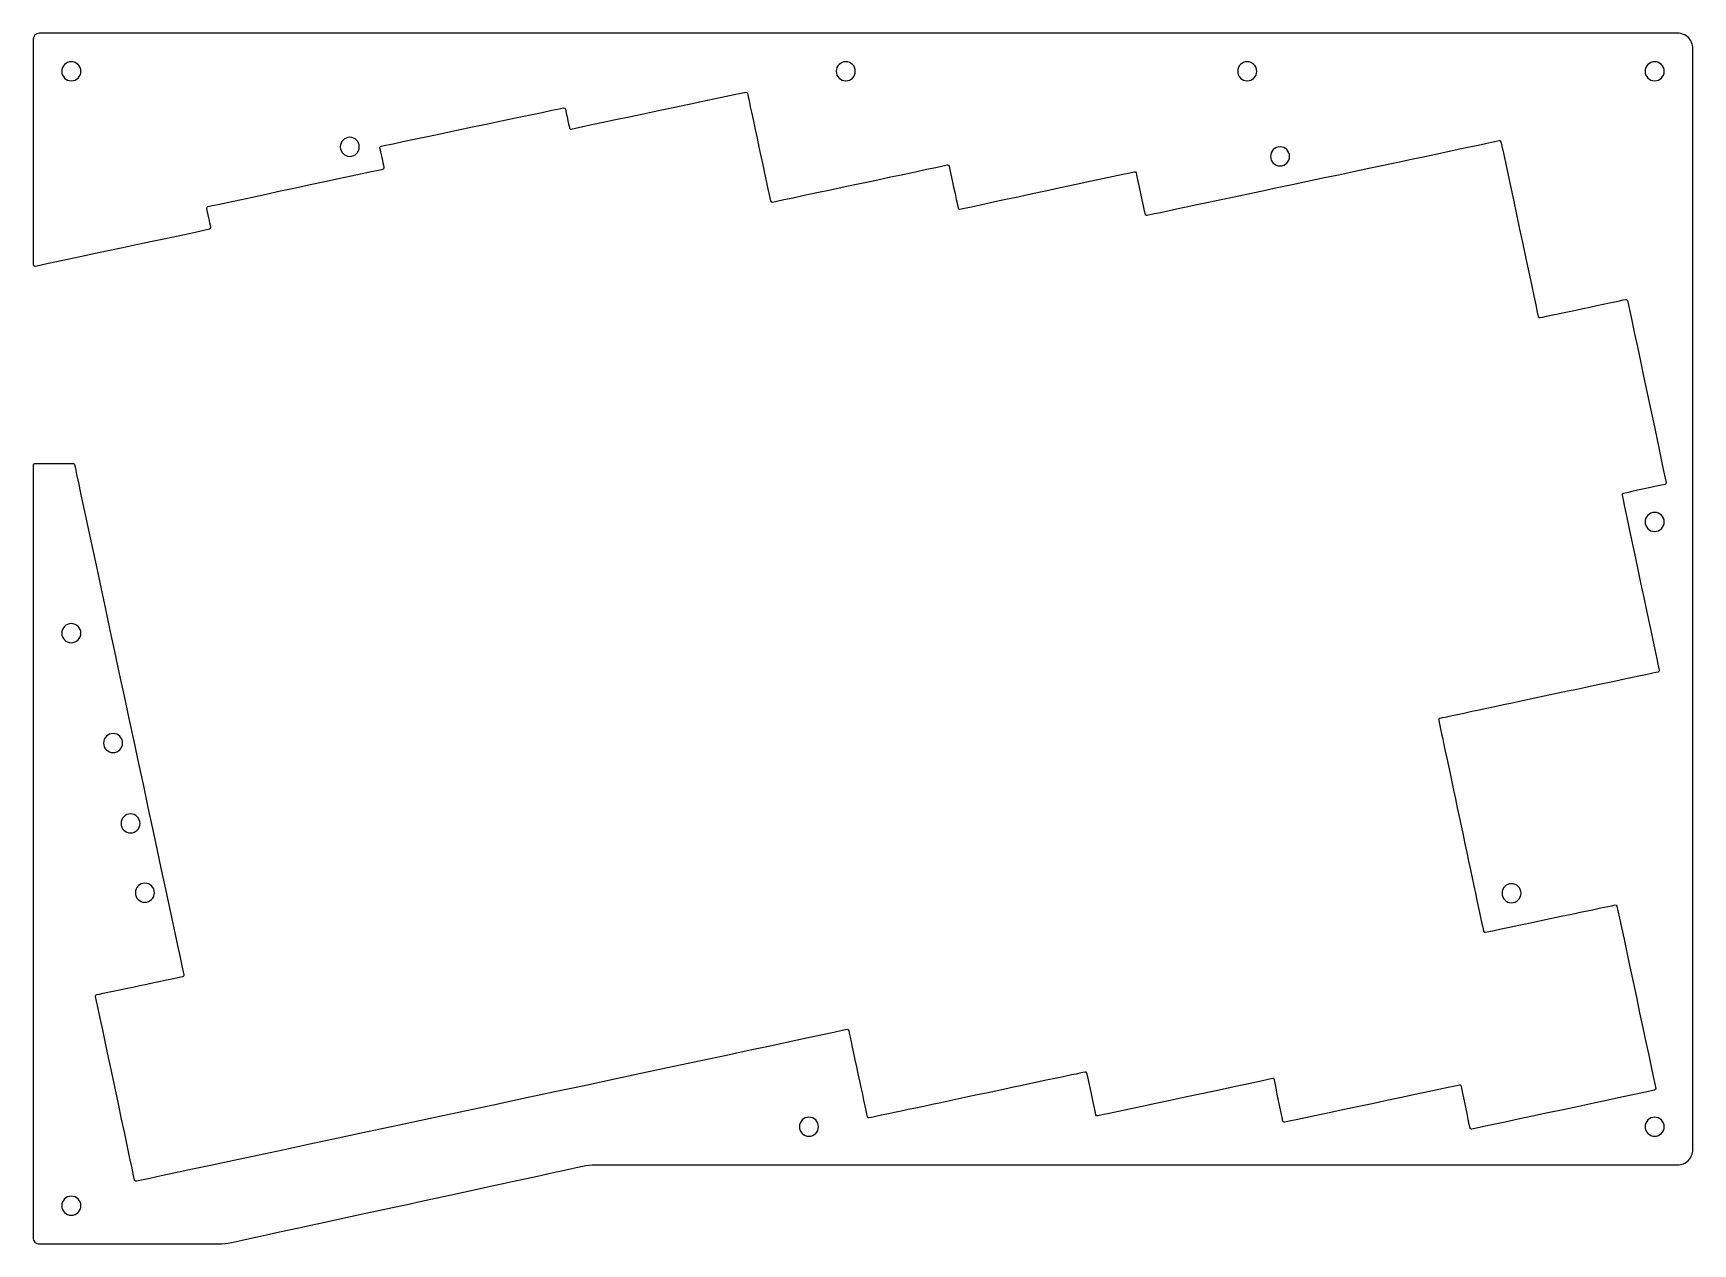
# Model space of a CAD drawing. Extents: x 92 to 266, y 71 to 198.
import ezdxf

# ---------------------------------------------------------------- set-up
doc = ezdxf.new("R2010")
doc.units = 0
doc.layers.get('0').update_dxf_attribs({"linetype": 'CONTINUOUS'})

msp = doc.modelspace()

# ---------------------------------------------------------------- linework, layer by layer
at = {"color": 1}
for points in [[(264.041467, 197.5485), (92.20708, 197.5485), (92.20708, 197.5485)], [(150.539873, 78.83144), (264.041467, 78.83144)]]:
    msp.add_lwpolyline(points, dxfattribs=at)
for points in [[(95.565807, 192.54851)], [(176.7967, 192.54851)], [(218.903127, 192.54851)], [(261.639473, 192.54851)], [(124.773267, 184.624387)], [(222.343133, 183.624389)], [(261.639473, 145.277671)], [(95.565807, 133.607048)], [(99.94392, 122.081713)], [(101.776953, 113.64976)], [(103.28148, 106.381973)], [(246.62638, 106.325247)], [(172.936747, 81.83118)], [(261.639473, 81.83118)], [(95.565807, 73.54824)]]:
    msp.add_lwpolyline(points, close=True, dxfattribs=at)
for points in [[(92.20708, 197.5485), (91.85402, 197.5485), (91.567, 197.261988), (91.567, 196.908505)], [(91.567, 196.908505), (91.567, 193.276813), (91.567, 175.348646), (91.567, 173.26483)], [(265.17346, 197.07987), (264.872893, 197.379929), (264.465647, 197.5485), (264.041467, 197.5485)], [(265.641667, 195.948469), (265.641667, 196.372819), (265.47318, 196.779811), (265.17346, 197.07987)], [(265.641667, 80.43164), (265.641667, 93.5228), (265.641667, 182.857309), (265.641667, 195.948469)], [(95.565807, 194.548506), (95.015473, 194.548506), (94.567587, 194.100535), (94.567587, 193.548677)], [(94.567587, 193.548677), (94.567587, 192.995804), (95.015473, 192.54851), (95.565807, 192.54851)], [(96.567413, 193.548677), (96.567413, 194.100535), (96.11868, 194.548506), (95.565807, 194.548506)], [(95.565807, 192.54851), (96.11868, 192.54851), (96.567413, 192.995804), (96.567413, 193.548677)], [(176.7967, 194.548506), (176.247213, 194.548506), (175.79848, 194.100535), (175.79848, 193.548677)], [(175.79848, 193.548677), (175.79848, 192.995804), (176.247213, 192.54851), (176.7967, 192.54851)], [(177.799153, 193.548677), (177.799153, 194.100535), (177.35042, 194.548506), (176.7967, 194.548506)], [(176.7967, 192.54851), (177.35042, 192.54851), (177.799153, 192.995804), (177.799153, 193.548677)], [(218.903127, 194.548506), (218.35364, 194.548506), (217.904907, 194.100535), (217.904907, 193.548677)], [(217.904907, 193.548677), (217.904907, 192.995804), (218.35364, 192.54851), (218.903127, 192.54851)], [(219.904733, 193.548677), (219.904733, 194.100535), (219.456847, 194.548506), (218.903127, 194.548506)], [(218.903127, 192.54851), (219.456847, 192.54851), (219.904733, 192.995804), (219.904733, 193.548677)], [(261.639473, 194.548506), (261.089987, 194.548506), (260.641253, 194.100535), (260.641253, 193.548677)], [(260.641253, 193.548677), (260.641253, 192.995804), (261.089987, 192.54851), (261.639473, 192.54851)], [(262.641927, 193.548677), (262.641927, 194.100535), (262.193193, 194.548506), (261.639473, 194.548506)], [(261.639473, 192.54851), (262.193193, 192.54851), (262.641927, 192.995804), (262.641927, 193.548677)], [(147.999027, 187.494333), (149.693207, 187.852643), (164.603853, 191.004783), (166.295493, 191.362499)], [(166.295493, 191.362499), (166.381853, 191.380703), (166.46652, 191.325754), (166.485147, 191.239479)], [(166.485147, 191.239479), (166.759467, 189.961351), (168.6306, 181.229423), (168.90492, 179.950703)], [(128.060873, 185.695421), (129.805853, 186.062281), (145.464953, 189.353783), (147.20316, 189.719119)], [(147.20316, 189.719119), (147.28952, 189.737238), (147.374187, 189.681951), (147.392813, 189.595506)], [(147.392813, 189.595506), (147.480867, 189.177083), (147.720473, 188.036454), (147.809373, 187.617862)], [(124.773267, 186.624383), (124.22378, 186.624383), (123.775047, 186.176412), (123.775047, 185.624555)], [(125.774873, 185.624555), (125.774873, 186.176412), (125.32614, 186.624383), (124.773267, 186.624383)], [(147.809373, 187.617862), (147.81784, 187.576375), (147.842393, 187.539969), (147.877953, 187.51677)], [(147.877953, 187.51677), (147.913513, 187.493656), (147.95754, 187.485528), (147.999027, 187.494333)], [(208.373133, 178.447615), (210.880113, 178.978729), (242.82146, 185.745797), (245.331827, 186.277589)], [(245.331827, 186.277589), (245.418187, 186.295877), (245.502853, 186.240759), (245.52148, 186.154483)], [(123.775047, 185.624555), (123.775047, 185.071681), (124.22378, 184.624387), (124.773267, 184.624387)], [(124.773267, 184.624387), (125.32614, 184.624387), (125.774873, 185.071681), (125.774873, 185.624555)], [(127.93726, 185.504667), (127.928793, 185.546323), (127.936413, 185.589926), (127.959273, 185.62574)], [(128.380067, 183.482488), (128.286933, 183.907769), (128.03124, 185.078624), (127.93726, 185.504667)], [(127.959273, 185.62574), (127.98298, 185.661554), (128.019387, 185.6867), (128.060873, 185.695421)], [(222.343133, 185.624385), (221.793647, 185.624385), (221.344913, 185.176414), (221.344913, 184.624557)], [(221.344913, 184.624557), (221.344913, 184.071683), (221.793647, 183.624389), (222.343133, 183.624389)], [(223.34474, 184.624557), (223.34474, 185.176414), (222.896853, 185.624385), (222.343133, 185.624385)], [(222.343133, 183.624389), (222.896853, 183.624389), (223.34474, 184.071683), (223.34474, 184.624557)], [(245.52148, 186.154483), (245.883007, 184.460303), (249.070707, 169.525273), (249.432233, 167.8305)], [(109.899873, 179.364217), (111.594053, 179.726844), (126.556347, 182.927921), (128.2573, 183.291819)], [(128.2573, 183.291819), (128.299633, 183.300709), (128.33604, 183.325855), (128.3589, 183.361584)], [(128.3589, 183.361584), (128.38176, 183.397398), (128.38938, 183.440917), (128.380067, 183.482488)], [(169.094573, 179.827767), (170.790447, 180.188193), (185.756127, 183.36895), (187.453693, 183.72963)], [(187.453693, 183.72963), (187.540053, 183.748003), (187.625567, 183.692885), (187.643347, 183.60644)], [(187.643347, 183.60644), (187.795747, 182.890329), (188.426513, 179.929367), (188.578913, 179.212579)], [(188.768567, 179.089473), (190.463593, 179.453032), (205.367467, 182.650892), (207.059953, 183.013943)], [(207.059953, 183.013943), (207.146313, 183.032485), (207.23098, 182.977536), (207.249607, 182.891261)], [(207.249607, 182.891261), (207.402853, 182.183193), (208.03108, 179.277603), (208.18348, 178.570297)], [(109.77626, 179.174733), (109.75848, 179.261008), (109.813513, 179.345759), (109.899873, 179.364217)], [(168.90492, 179.950703), (168.923547, 179.864427), (169.008213, 179.809394), (169.094573, 179.827767)], [(110.19282, 177.199798), (110.104767, 177.617628), (109.864313, 178.757072), (109.77626, 179.174733)], [(188.578913, 179.212579), (188.58738, 179.171007), (188.61278, 179.134685), (188.64834, 179.111571)], [(188.64834, 179.111571), (188.6839, 179.088542), (188.72708, 179.080499), (188.768567, 179.089473)], [(208.18348, 178.570297), (208.202107, 178.484191), (208.286773, 178.429327), (208.373133, 178.447615)], [(91.760887, 173.108281), (93.625247, 173.505707), (108.38688, 176.651497), (110.070053, 177.010314)], [(110.070053, 177.010314), (110.156413, 177.028687), (110.211447, 177.113438), (110.19282, 177.199798)], [(91.567, 173.26483), (91.567, 173.216485), (91.589013, 173.17085), (91.626267, 173.140455)], [(91.626267, 173.140455), (91.664367, 173.110059), (91.713473, 173.098291), (91.760887, 173.108281)], [(249.622733, 167.707395), (250.739487, 167.9448), (257.490807, 169.380408), (258.60756, 169.617983)], [(258.60756, 169.617983), (258.649047, 169.626788), (258.693073, 169.618745), (258.728633, 169.595631)], [(258.728633, 169.595631), (258.764193, 169.572517), (258.788747, 169.536195), (258.797213, 169.494708)], [(258.797213, 169.494708), (259.165513, 167.758618), (262.480213, 152.137279), (262.848513, 150.404745)], [(249.432233, 167.8305), (249.45086, 167.744055), (249.536373, 167.689022), (249.622733, 167.707395)], [(91.72702, 152.387893), (91.638967, 152.387893), (91.567, 152.316265), (91.567, 152.227873)], [(91.567, 152.227873), (91.567, 148.440817), (91.567, 78.624853), (91.567, 71.18858)], [(95.782553, 152.387893), (95.154327, 152.387893), (92.42044, 152.387893), (91.72702, 152.387893)], [(95.939187, 152.261401), (95.9231, 152.33523), (95.857907, 152.387893), (95.782553, 152.387893)], [(107.403053, 98.789913), (106.741807, 101.876013), (96.534393, 149.484588), (95.939187, 152.261401)], [(262.725747, 150.215177), (262.012007, 150.060829), (259.05968, 149.422443), (258.346787, 149.26818)], [(262.848513, 150.404745), (262.866293, 150.318555), (262.81126, 150.233803), (262.725747, 150.215177)], [(258.346787, 149.26818), (258.260427, 149.249553), (258.205393, 149.164802), (258.22402, 149.078611)], [(258.22402, 149.078611), (258.583007, 147.384262), (261.75462, 132.413841), (262.114453, 130.716697)], [(261.639473, 147.277667), (261.089987, 147.277667), (260.641253, 146.829695), (260.641253, 146.277838)], [(260.641253, 146.277838), (260.641253, 145.724965), (261.089987, 145.277671), (261.639473, 145.277671)], [(262.641927, 146.277838), (262.641927, 146.829695), (262.193193, 147.277667), (261.639473, 147.277667)], [(261.639473, 145.277671), (262.193193, 145.277671), (262.641927, 145.724965), (262.641927, 146.277838)], [(95.565807, 135.607044), (95.015473, 135.607044), (94.567587, 135.159073), (94.567587, 134.607215)], [(94.567587, 134.607215), (94.567587, 134.054342), (95.015473, 133.607048), (95.565807, 133.607048)], [(96.567413, 134.607215), (96.567413, 135.159073), (96.11868, 135.607044), (95.565807, 135.607044)], [(95.565807, 133.607048), (96.11868, 133.607048), (96.567413, 134.054342), (96.567413, 134.607215)], [(262.114453, 130.716697), (262.132233, 130.630337), (262.0772, 130.545417), (261.99084, 130.527044)], [(261.99084, 130.527044), (260.068907, 130.118104), (241.036687, 126.069429), (239.113907, 125.660404)], [(239.113907, 125.660404), (239.027547, 125.642031), (238.972513, 125.557026), (238.990293, 125.470666)], [(238.990293, 125.470666), (239.391613, 123.584547), (243.287127, 105.240667), (243.686753, 103.35514)], [(99.94392, 124.08154), (99.394433, 124.08154), (98.9457, 123.633653), (98.9457, 123.081627)], [(100.945527, 123.081627), (100.945527, 123.633653), (100.49764, 124.08154), (99.94392, 124.08154)], [(98.9457, 123.081627), (98.9457, 122.528753), (99.394433, 122.081713), (99.94392, 122.081713)], [(99.94392, 122.081713), (100.49764, 122.081713), (100.945527, 122.528753), (100.945527, 123.081627)], [(101.776953, 115.649587), (101.227467, 115.649587), (100.778733, 115.2017), (100.778733, 114.649673)], [(102.77856, 114.649673), (102.77856, 115.2017), (102.329827, 115.649587), (101.776953, 115.649587)], [(100.778733, 114.649673), (100.778733, 114.0968), (101.227467, 113.64976), (101.776953, 113.64976)], [(101.776953, 113.64976), (102.329827, 113.64976), (102.77856, 114.0968), (102.77856, 114.649673)], [(103.28148, 108.3818), (102.731147, 108.3818), (102.28326, 107.933913), (102.28326, 107.381887)], [(104.283087, 107.381887), (104.283087, 107.933913), (103.834353, 108.3818), (103.28148, 108.3818)], [(246.62638, 108.32592), (246.076047, 108.32592), (245.62816, 107.877187), (245.62816, 107.326007)], [(247.627987, 107.326007), (247.627987, 107.877187), (247.179253, 108.32592), (246.62638, 108.32592)], [(102.28326, 107.381887), (102.28326, 106.829013), (102.731147, 106.381973), (103.28148, 106.381973)], [(103.28148, 106.381973), (103.834353, 106.381973), (104.283087, 106.829013), (104.283087, 107.381887)], [(245.62816, 107.326007), (245.62816, 106.773133), (246.076047, 106.325247), (246.62638, 106.325247)], [(246.62638, 106.325247), (247.179253, 106.325247), (247.627987, 106.773133), (247.627987, 107.326007)], [(243.876407, 103.232373), (245.304733, 103.53294), (256.07264, 105.797773), (257.50012, 106.09834)], [(257.50012, 106.09834), (257.58648, 106.11612), (257.671147, 106.061087), (257.689773, 105.974727)], [(257.689773, 105.974727), (258.05892, 104.23906), (261.38632, 88.59012), (261.755467, 86.853607)], [(243.686753, 103.35514), (243.70538, 103.26878), (243.790047, 103.213747), (243.876407, 103.232373)], [(98.23958, 96.691873), (99.360567, 96.928093), (106.15676, 98.362347), (107.27944, 98.599413)], [(107.27944, 98.599413), (107.321773, 98.60788), (107.357333, 98.63328), (107.38104, 98.66884)], [(107.38104, 98.66884), (107.4039, 98.7044), (107.412367, 98.74758), (107.403053, 98.789913)], [(98.115967, 96.50222), (98.106653, 96.543707), (98.11512, 96.586887), (98.13798, 96.622447)], [(102.20198, 77.230393), (101.83114, 78.97622), (98.48596, 94.756393), (98.115967, 96.50222)], [(98.13798, 96.622447), (98.16084, 96.658007), (98.198093, 96.68256), (98.23958, 96.691873)], [(176.95672, 93.0275), (173.282187, 92.24264), (106.069553, 77.892487), (102.391633, 77.10678)], [(177.146373, 92.903887), (177.128593, 92.990247), (177.04308, 93.04528), (176.95672, 93.0275)], [(179.075927, 83.879267), (178.83632, 84.99856), (177.38598, 91.784593), (177.146373, 92.903887)], [(201.9046, 88.56472), (199.995367, 88.159167), (181.176507, 84.162053), (179.26558, 83.7565)], [(202.094253, 88.441953), (202.075627, 88.528313), (201.99096, 88.5825), (201.9046, 88.56472)], [(203.031513, 84.087547), (202.878267, 84.798747), (202.2475, 87.730753), (202.094253, 88.441953)], [(221.560813, 87.877227), (219.859013, 87.514007), (204.916193, 84.326307), (203.222013, 83.96478)], [(221.681887, 87.855213), (221.646327, 87.878073), (221.603147, 87.88654), (221.560813, 87.877227)], [(221.751313, 87.752767), (221.742847, 87.7951), (221.717447, 87.831507), (221.681887, 87.855213)], [(222.642853, 83.425453), (222.49638, 84.135807), (221.897787, 87.041567), (221.751313, 87.752767)], [(241.18316, 87.191427), (239.482207, 86.830747), (224.53346, 83.661673), (222.832507, 83.300993)], [(241.304233, 87.168567), (241.267827, 87.192273), (241.224647, 87.199893), (241.18316, 87.191427)], [(241.372813, 87.066967), (241.364347, 87.1093), (241.339793, 87.145707), (241.304233, 87.168567)], [(242.27282, 82.69986), (242.1255, 83.415293), (241.520133, 86.351533), (241.372813, 87.066967)], [(261.6327, 86.663953), (259.893647, 86.293113), (244.2083, 82.947933), (242.46332, 82.5754)], [(261.755467, 86.853607), (261.774093, 86.767247), (261.71906, 86.68258), (261.6327, 86.663953)], [(172.936747, 83.831853), (172.38726, 83.831853), (171.938527, 83.383967), (171.938527, 82.83194)], [(173.938353, 82.83194), (173.938353, 83.383967), (173.48962, 83.831853), (172.936747, 83.831853)], [(179.26558, 83.7565), (179.17922, 83.737873), (179.093707, 83.792907), (179.075927, 83.879267)], [(203.222013, 83.96478), (203.135653, 83.946153), (203.05014, 84.001187), (203.031513, 84.087547)], [(261.639473, 83.831853), (261.089987, 83.831853), (260.641253, 83.383967), (260.641253, 82.83194)], [(262.641927, 82.83194), (262.641927, 83.383967), (262.193193, 83.831853), (261.639473, 83.831853)], [(171.938527, 82.83194), (171.938527, 82.279067), (172.38726, 81.83118), (172.936747, 81.83118)], [(172.936747, 81.83118), (173.48962, 81.83118), (173.938353, 82.279067), (173.938353, 82.83194)], [(222.71228, 83.323853), (222.67672, 83.346713), (222.65132, 83.38312), (222.642853, 83.425453)], [(222.832507, 83.300993), (222.79102, 83.29168), (222.74784, 83.300147), (222.71228, 83.323853)], [(242.342247, 82.59826), (242.306687, 82.62112), (242.281287, 82.657527), (242.27282, 82.69986)], [(242.46332, 82.5754), (242.420987, 82.566933), (242.377807, 82.574553), (242.342247, 82.59826)], [(260.641253, 82.83194), (260.641253, 82.279067), (261.089987, 81.83118), (261.639473, 81.83118)], [(261.639473, 81.83118), (262.193193, 81.83118), (262.641927, 82.279067), (262.641927, 82.83194)], [(265.17346, 79.300493), (265.47318, 79.600213), (265.641667, 80.00746), (265.641667, 80.43164)], [(112.368753, 70.694127), (117.029653, 71.705893), (144.521767, 77.674047), (149.18182, 78.685813)], [(149.18182, 78.685813), (149.628013, 78.782333), (150.08352, 78.83144), (150.539873, 78.83144)], [(264.041467, 78.83144), (264.465647, 78.83144), (264.872893, 78.999927), (265.17346, 79.300493)], [(102.271407, 77.12964), (102.235847, 77.1525), (102.210447, 77.188907), (102.20198, 77.230393)], [(102.391633, 77.10678), (102.350147, 77.098313), (102.306967, 77.105933), (102.271407, 77.12964)], [(95.565807, 75.548913), (95.015473, 75.548913), (94.567587, 75.10018), (94.567587, 74.549)], [(96.567413, 74.549), (96.567413, 75.10018), (96.11868, 75.548913), (95.565807, 75.548913)], [(94.567587, 74.549), (94.567587, 73.996127), (95.015473, 73.54824), (95.565807, 73.54824)], [(95.565807, 73.54824), (96.11868, 73.54824), (96.567413, 73.996127), (96.567413, 74.549)], [(91.567, 71.18858), (91.567, 71.0184), (91.634733, 70.85584), (91.75496, 70.735613)], [(91.75496, 70.735613), (91.87434, 70.616233), (92.037747, 70.5485), (92.20708, 70.5485)], [(92.20708, 70.5485), (95.212747, 70.5485), (107.907667, 70.5485), (111.011547, 70.5485)], [(111.011547, 70.5485), (111.4679, 70.5485), (111.92256, 70.597607), (112.368753, 70.694127)]]:
    msp.add_open_spline(points, degree=3, dxfattribs=at)

doc.saveas('drawing.dxf')
